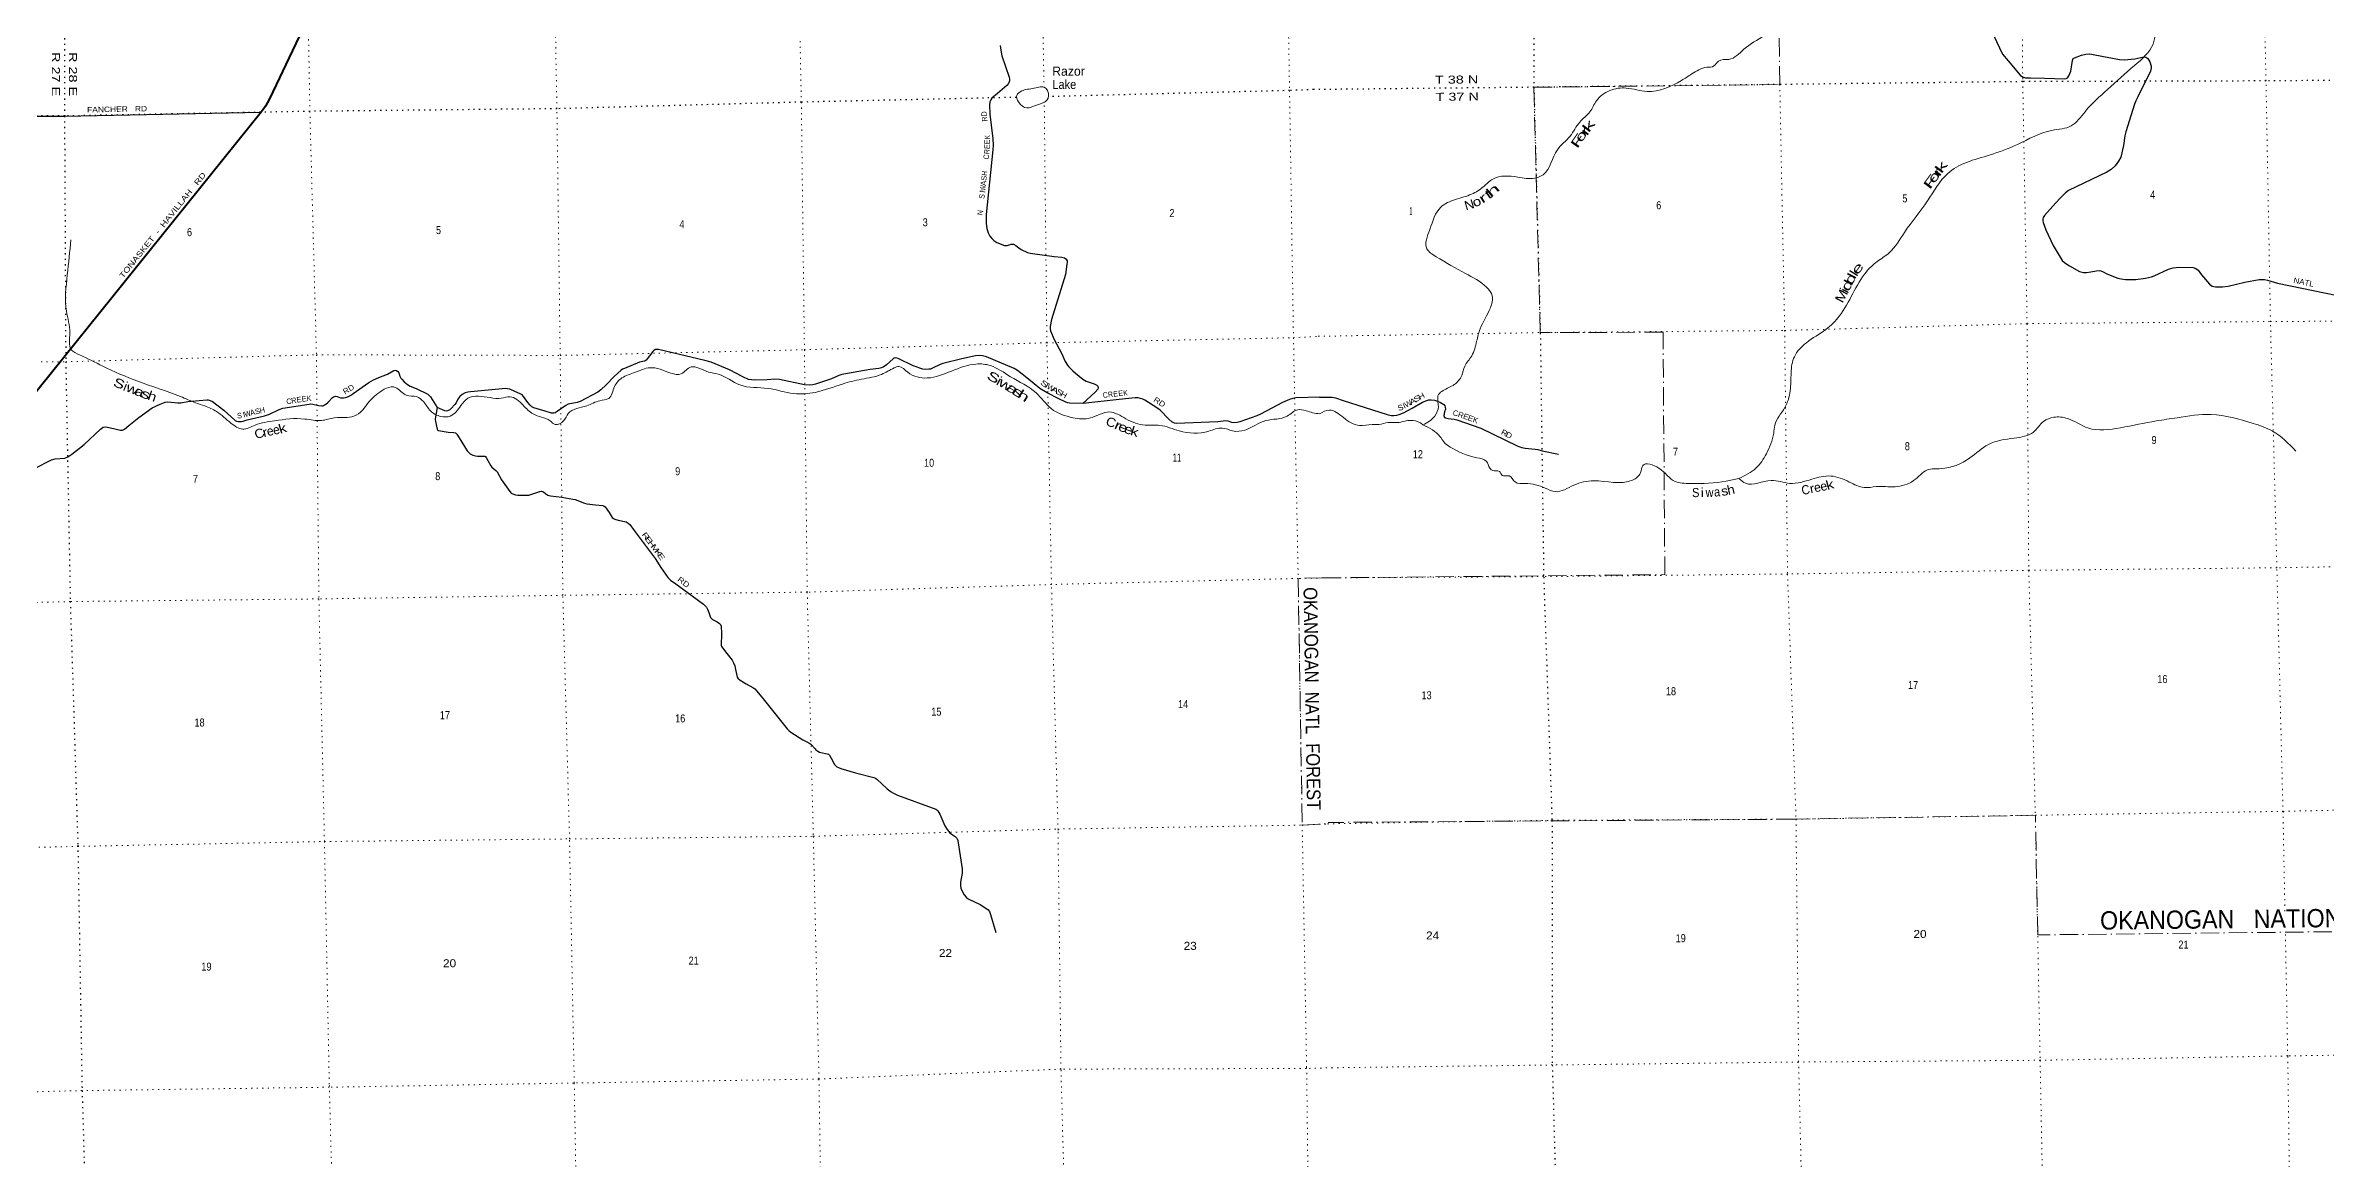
# Model space of a CAD drawing. Header units: feet. Extents: x 242557 to 489137, y 368785 to 557307.
# Drawn here: x 398559 to 448421, y 437158 to 461478 of the extents above; entities that cross this region are included whole.
import ezdxf
from ezdxf.enums import TextEntityAlignment as Align

# ---------------------------------------------------------------- set-up
doc = ezdxf.new("R2010")
doc.units = ezdxf.units.FT
doc.header["$LTSCALE"] = 80
doc.linetypes.add('DOT_DASHED', pattern=[7.7, 5, -1.2, 0.3, -1.2])
doc.linetypes.add('DOTTED', pattern=[1.5, 0.3, -1.2])
for name, color, linetype, lineweight in [('26', 7, 'Continuous', 40), ('27', 7, 'Continuous', 25), ('29', 7, 'Continuous', 25), ('30', 7, 'Continuous', 35), ('39', 7, 'Continuous', 13), ('41', 7, 'Continuous', 13), ('44', 7, 'DOT_DASHED', 13), ('6', 7, 'DOTTED', 25), ('7', 7, 'DOTTED', 13)]:
    doc.layers.add(name, color=color, linetype=linetype, lineweight=lineweight)

msp = doc.modelspace()

# ---------------------------------------------------------------- linework, layer by layer
at = {"layer": '26'}
msp.add_lwpolyline([(404818.62, 463185.26), (403458.33, 460314.48), (403367.74, 460156.9), (403316.71, 460083.27), (403271.99, 460023.61), (397880.5, 453318.91), (397819.63, 453247.74), (397746.54, 453176.15), (395987.24, 451923.6)], dxfattribs=at)
at = {"layer": '29'}
for points in [[(440922.7, 463875.15), (441090.32, 463358.88), (441102.62, 463309.66), (441102.62, 463252.23), (441076.97, 463139.48), (440867.92, 462554.59), (440856.66, 462481.05), (440870.67, 462400.77), (440974.55, 462110.03), (441361.82, 461288.51), (441485.28, 461142.08), (441746.22, 460832.04), (441795.6, 460794.28), (441861, 460774.61), (441971.23, 460770.78), (442279.17, 460763.36)], [(419438.18, 461481.31), (419450.77, 461380.01), (419476.42, 461257.61), (419629.75, 460792.07), (419637.78, 460745.25), (419637.78, 460707.35), (419616.48, 460652.88), (419578.69, 460606.4), (419380.48, 460428.8), (419256.7, 460330.76), (419229.85, 460293.02), (419211.72, 460247.86), (419201.65, 460180.87), (419213.29, 459980.73), (419279.64, 459442.76), (419285.11, 459300.46), (419279.57, 459202.98), (419127.64, 457789.45), (419131.22, 457589.09), (419145.47, 457480.26), (419173.16, 457383.71), (419207.01, 457316.83), (419254.35, 457262.35), (419299.32, 457219.72), (419366.14, 457178.45), (419531.29, 457113.14), (419559.69, 457108.4), (419588.94, 457107.67), (419675.67, 457136.82), (419699.34, 457141.56), (419729.41, 457135.85), (419777.45, 457113.14), (419841.53, 457059.98), (419898.17, 457023.13), (420036.69, 456958.05), (420089.89, 456942.6), (420618.32, 456866.81), (420781.66, 456855.12), (420844.96, 456841.95), (420873, 456815.13), (420899.4, 456773.26), (420901.77, 456747.21), (420897.21, 456700.38), (420863.02, 456472.64), (420562.36, 455492.39), (420532.52, 455342.67), (420532.52, 455295.3), (420540.61, 455244.75), (420620.54, 455054.59), (420774.86, 454759.17), (420856.76, 454571.1), (420906.51, 454493.56), (420932.54, 454462.77), (421025.44, 454373.27), (421081.66, 454323.03), (421242.62, 454188.02), (421319.5, 454146.51), (421493.77, 454086.53), (421550.33, 454055.38), (421569.26, 454038.8), (421579.69, 454011.96), (421581.1, 453998.54), (421569.26, 453972.48), (421513.21, 453900.78), (421245.74, 453654.45)], [(442279.17, 460763.36), (442714.68, 460752.86), (442754.66, 460762.31), (442779.26, 460774.61), (442810.25, 460814.22), (442850.6, 460922.66), (442886.8, 461150.45), (442902.24, 461193.02), (442936.04, 461212.55), (443084.05, 461269.29), (443180.99, 461291.47), (443267.08, 461295.57), (443379.92, 461279.5), (443918.87, 461172.51), (444016.34, 461165.47), (444249.51, 461190.14), (444450.07, 461236.18), (444496.89, 461227.88), (444533.78, 461199.17), (444580.93, 461126.4), (444611.67, 461030.99), (444611.67, 460985.86), (444592.71, 460918.17), (444320.79, 460357.85), (444275.52, 460274.17), (444245.04, 460201.87), (444054.16, 459593.23), (444031.94, 459505.49), (444003.43, 459298.16), (443949.62, 459041.54), (443898.39, 458955.37), (443824.6, 458852.82), (443734.42, 458770.78), (443639.35, 458711), (442803.87, 458309.3), (442739.17, 458258.87), (442612.44, 458137.92), (442461.92, 457970.38)], [(398305.3, 459936.38), (398972.67, 459939.73), (403272.95, 460021.9)], [(442461.92, 457970.38), (442274.79, 457762.08), (442246.36, 457718.61), (442238.16, 457689.9), (442238.16, 457657.08), (442245.19, 457615.47), (442306.57, 457449.1), (442469.7, 457111.41), (442666.97, 456778.7), (442721.89, 456727.98), (442824.37, 456662.35), (443045.74, 456543.39), (443132.78, 456520.24), (443197.41, 456518.78), (443291.66, 456532.73), (443410.58, 456555.7), (443472.07, 456559.8), (443510.81, 456552.97), (443558.15, 456531.08), (443640.87, 456487.71), (443884.23, 456393.2), (443951.69, 456381.36), (444050.08, 456369.06), (444277.4, 456367.62), (444484.6, 456393.67), (444615.78, 456422.38), (444676.81, 456443.45), (444992.35, 456591.89), (445091.31, 456623.38), (445219.19, 456632.59), (445529.94, 456627.48), (445590.18, 456608.42), (445640.62, 456568), (445713.45, 456472.11), (445884.36, 456262.19), (445943.97, 456223.43), (446020.28, 456207.23), (446173.53, 456202.92), (446291.91, 456220.81), (446656.92, 456305.82), (446968.8, 456362.9), (447038.49, 456367), (447090.88, 456364.39), (447157.37, 456350.59), (447374.17, 456289.2), (449464.31, 455854.93)], [(421245.74, 453654.45), (420949.51, 453664.49), (420911.15, 453673.98), (420861.45, 453690.56), (420722.33, 453755.4), (420466.16, 453887.14), (420307.35, 453986.92), (420056.07, 454186.51), (419817.6, 454376.24), (419743.71, 454422.89), (419137.04, 454675.43), (419048.32, 454700.72), (418989.15, 454705.46), (418899.04, 454695.17), (418600.1, 454632.24), (418184.37, 454531.37), (418120.97, 454509.65), (417957.32, 454426.16), (417914.54, 454409.39), (417879.03, 454403.47), (417796.69, 454399.44), (417741.75, 454408.21), (417533.38, 454483.28), (417204.44, 454640.32), (417175.96, 454649.57), (417138.17, 454653.34), (417114.5, 454647.43), (417095.66, 454635.2), (416951, 454503.63), (416880.17, 454452.02), (416844.66, 454435.44), (416785.34, 454420.08), (416592.36, 454400.57), (415972, 454292.31), (415904.97, 454270.81), (415748.14, 454197.02), (415395.86, 454075.92), (415336.9, 454062.38), (415272.99, 454057.65), (415156.37, 454067.27), (414607.87, 454179.63), (414507.76, 454187.04), (414342.88, 454172.35), (414055, 454166.42), (413994.82, 454170.15), (413933.28, 454183.18), (413806, 454238.51), (413515.26, 454392.46), (413114.3, 454557.4), (412973.86, 454598.21), (411960.62, 454837.49), (411923.72, 454839.26), (411897.68, 454834.52), (411862.18, 454817.94), (411838.52, 454795.64), (411763.73, 454698.4), (411691.76, 454602.4), (411675.19, 454588.19), (411655.05, 454582.01), (411550.74, 454558.87), (411218.36, 454423.58), (411178.12, 454403.45), (411147.1, 454381.67), (410994.46, 454245.84), (410818.46, 454064.81), (410702.36, 453958.16), (410634.01, 453905.82), (410252.63, 453703.54), (410184.95, 453678.76), (409989.9, 453639.59), (409938.38, 453615.25), (409749.39, 453484.48), (409703.49, 453454.85), (409673.56, 453445.94), (409620.65, 453447.74), (409485.52, 453487.32), (409234.47, 453561.37), (409194.6, 453585.12), (409156.72, 453618.28), (409105.49, 453679.3), (408988.67, 453835), (408969.73, 453855.13), (408940.94, 453871.17), (408819.23, 453920.45), (408711.73, 453967.63), (408664.39, 453979.48), (408622.78, 453981.84), (407850.66, 453913.92), (407790.97, 453904.87), (407736.53, 453888.29), (407672.52, 453852.3), (407620.55, 453810.12), (407575.7, 453748.38), (407537.07, 453673.18), (407509.29, 453633.15), (407428.82, 453547.22), (407396.51, 453520.69), (407345.98, 453495.11), (407317.57, 453490.37), (407290.22, 453495.48), (407119.8, 453565.69)], [(398314.7, 452232.91), (398685.22, 452424.53), (398765.99, 452447.87), (398977.17, 452463.83), (399045, 452490.85), (399132.69, 452551.15), (399400.77, 452763.08), (399761.29, 453099.05), (399821.37, 453139.82), (399873.44, 453144.56), (399978.36, 453123.27), (400198.78, 453072.67), (400237.96, 453073.5), (400285.29, 453097.19), (400378.24, 453172.8), (400596.55, 453352.98), (400888.89, 453559.5), (401061.66, 453644.31), (401175.28, 453682.21), (401230.93, 453690.44), (401448.76, 453672.17), (401516.12, 453672.74), (401667.73, 453702.52), (401921.14, 453721.67), (402084.2, 453739.06), (402117.33, 453734.32), (402158.73, 453724.19), (402212.01, 453701.16), (402456.6, 453509.69), (402704.34, 453281.93), (402737.02, 453268.29), (402779.24, 453261.44), (402841.63, 453262.98), (402880.49, 453270.34), (402967.87, 453299.06), (403342.88, 453388.39), (403452.31, 453424.04), (403668.73, 453522.94), (403750.54, 453551.94), (404323.35, 453644.32), (404356.25, 453646.7), (404401.67, 453642.42), (404531.08, 453613.6), (404593.18, 453606.42), (404615.52, 453608.25), (404639.81, 453614.58), (404661.64, 453624.66), (404678.04, 453634.92), (404737.21, 453686.12), (404834.62, 453791.16), (404856.36, 453803.1), (404881.98, 453811.62), (404907.6, 453814.38), (404934.03, 453810.11), (405008.03, 453783.61), (405035.61, 453779.41), (405076.05, 453781.69), (405117.69, 453788.74), (405142.32, 453795.9), (405181.23, 453812.33), (405247.86, 453848.05), (405283.71, 453871.81), (405627.69, 454117.74), (405734.07, 454174.86), (405845.32, 454222.97), (406039.3, 454299.21), (406172.87, 454375.79), (406205.09, 454384.49), (406235.86, 454380.93), (406265.89, 454354.07), (406287.94, 454330.01), (406309.94, 454256.07), (406330.54, 454209.22), (406347.11, 454185.53), (406402.84, 454129.04), (406477.29, 454069.47), (406533.4, 454035.45), (406665.26, 453982.4), (406915.19, 453862.23), (406949.92, 453830.3), (406979.1, 453800.65), (407119.8, 453565.69)], [(426419.05, 453793.4), (425903.68, 453779.15), (425839.22, 453768.74), (425765.33, 453744.96), (425613.47, 453677.99), (425129.12, 453421.75), (425048.78, 453384.97), (424677.03, 453255.95), (424620.22, 453244.11), (424543.92, 453237.37), (424504.24, 453244.11), (424423.76, 453272.53), (424372.06, 453275.14), (424195.18, 453256.08), (423291.6, 453218.95), (423249.73, 453227.52), (423192.92, 453257.12), (423122.75, 453313.5), (422933.91, 453512.8), (422866.27, 453565.03), (422603.76, 453730.46), (422553.84, 453753.33), (422506.49, 453768.72), (422454.43, 453777.02), (422387.44, 453777.13), (422037.56, 453747.21), (421245.74, 453654.45)], [(426419.05, 453793.4), (426699.57, 453793.97), (426773.36, 453781.66), (426936.13, 453720.3), (427899.01, 453413.97), (427986.76, 453396.07), (428044.15, 453396.07), (428113.84, 453404.28), (428160.57, 453414.74), (428257.32, 453451.45), (428449.95, 453557.72), (428675.19, 453684.87), (428765.63, 453722.18), (428814.83, 453733.47), (428859.92, 453738.59), (428933.71, 453730.39), (429002.79, 453707.57), (429064.88, 453681.16), (429138.67, 453631.94), (429161.23, 453606.31), (429171.98, 453576.57), (429173.53, 453534.53), (429155.6, 453473.07), (429142.78, 453395.06), (429146.88, 453370.45), (429157.59, 453353.87), (429179.68, 453339.68), (429234.49, 453327.58), (429369.55, 453312.92), (429421.54, 453300.71), (429952.36, 453113.89), (430741.54, 452732.6), (430782.53, 452714.14), (430844.66, 452696.58), (430919.86, 452681.33), (431137, 452661.77), (431194.51, 452650.56), (431288.58, 452621.27), (431645.92, 452549.75)], [(407119.8, 453565.69), (407077.95, 453320.42), (407077.95, 453304.01), (407082.92, 453262.96), (407120.99, 453094.81), (407131.24, 453078.41), (407152.9, 453066.46), (407363, 453029.74), (407489.92, 453023.02), (407522.42, 453011.87), (407551.41, 452986.11), (407604.82, 452908.86), (407780.98, 452621.02), (407805.57, 452590.27), (407844.52, 452558.47), (407899.85, 452530.79), (407959.29, 452512.33), (408002.71, 452506.78), (408161.84, 452505.1), (408178.6, 452497.97), (408192.95, 452479.52), (408227.99, 452409.74), (408297.49, 452294.92), (408319.13, 452268.49), (408409.15, 452189.98), (408432.76, 452159.56), (408533.61, 451986.88), (408713.41, 451730.64), (408744.31, 451699.11), (408791.46, 451672.45), (408836.55, 451660.15), (408887.93, 451656.49), (409125.54, 451656.04), (409171.75, 451664.34), (409369.45, 451731.93), (409394.05, 451738.08), (409420.19, 451736), (409447.34, 451723.73), (409496.53, 451680.66), (409542.45, 451656.36), (409601.06, 451639.64), (409849.39, 451610.17), (410088.88, 451568.88), (410142.39, 451555.5), (410343.18, 451476.01), (410396.32, 451460.18), (410589.07, 451443.63)], [(410589.07, 451443.63), (410742.71, 451430.44), (410777.3, 451413.09), (410800.1, 451395.57), (410884.51, 451274.31), (410951.78, 451167.91), (410977.48, 451143.23), (411009.17, 451128.94), (411084.92, 451103.68), (411253.07, 451069.46), (411279.73, 451058.19), (411301.5, 451042.85), (411337.11, 451014.09), (411431.24, 450882.42), (411891.31, 450269.44), (412013.7, 450070.34), (412170.59, 449855.98), (412226.65, 449792.74), (412340.27, 449714.88), (412946.36, 449269.96), (413011.66, 449203.08), (413038.31, 449160.01), (413066.36, 449091.04), (413103.89, 448982.6), (413120.29, 448954.91), (413141.65, 448935.18), (413243.28, 448883.31), (413300.66, 448847.24), (413319.11, 448827.75), (413333.62, 448786.59), (413342.52, 448626.87), (413335.51, 448369.36), (413345.69, 448337.4), (413428.12, 448232.36), (413575.32, 448043.26), (413603.64, 447990.17), (413630.66, 447924.3), (413650.64, 447839.6), (413675.06, 447712.71), (413686, 447676.13), (413700.34, 447653.57), (413747.36, 447611.44), (413877.67, 447532.02), (414030.16, 447451.19), (414067.23, 447420.79), (414223.28, 447237.84), (414776.42, 446547.08), (414818.41, 446505.08), (414856.35, 446475.29), (415118, 446306.82), (415253.98, 446240.46), (415296.91, 446212.55), (415387.44, 446105.71), (415407.71, 446084.59), (415448.7, 446055.87), (415481.49, 446037.41), (415513.65, 446030.23), (415649.09, 446001.57), (415682.36, 445990.24), (415702.85, 445967.68), (415739.47, 445902.83), (415812.39, 445767.15), (415834.03, 445743.1), (415866.83, 445718.49), (415903.72, 445700.03), (415954.96, 445677.94), (416272.79, 445585.49), (416672.34, 445479.56), (416711.28, 445465.2), (416736.43, 445448.46), (416963.85, 445232.01), (417051.52, 445167.81), (417100.71, 445137.04), (417187.76, 445098.48), (418027.01, 444791.62), (418051.75, 444776.07), (418074.3, 444753.51), (418115.56, 444682.7), (418224.86, 444426.53), (418275.17, 444346.39), (418334.3, 444275.67), (418363.3, 444250), (418452.61, 444191.87), (418486.28, 444159.76), (418498.58, 444141.3), (418512.61, 444102.41), (418535.31, 443959.27), (418603.11, 443487.04), (418601.81, 443394.13), (418569.13, 443194.79), (418566.22, 443117.87), (418574.42, 443065.57), (418594.49, 443015.28), (418652.3, 442916.87), (418689.2, 442870.72), (418736.72, 442832.92), (418996.8, 442704.44), (419163.85, 442597.69), (419201.61, 442554.87), (419226.22, 442488.04), (419343.96, 442098.47)]]:
    msp.add_lwpolyline(points, dxfattribs=at)
at = {"layer": '39'}
for points in [[(438928.09, 463833.46), (438724.35, 463534.03), (438602.03, 463368.4), (438451.27, 462976.12), (438344.61, 462600.74), (438195.45, 462232.72), (438059.83, 462137.55), (437611.63, 462148.18), (437248.64, 462012.83), (436730.64, 461854.68), (436440.46, 461829.6), (436156.15, 461695.57), (435703.1, 461397.16), (435369.79, 461177.49), (435148.41, 461141.46), (435047.32, 461032.73), (434894.44, 461003.9), (434561.88, 460858.97), (434340.26, 460717.92), (433587.58, 460475.04), (433130.21, 460550.14), (432769.85, 460497.63), (432477, 460272.58), (432335.81, 460029.9), (432111.55, 459806.02), (431902.79, 459501.61), (431623.27, 459204.1), (431309.67, 458655.61), (431127.3, 458579.84), (430755.56, 458603.88), (430211.37, 458562.41), (430012.28, 458401.54), (429746.75, 458231.48), (429397.54, 458116.56), (429071.49, 457945.48), (428833.49, 457460.87), (428765.95, 457039.7), (428970.72, 456865.44), (429610.63, 456498.59), (430075.9, 456195.44), (430200.16, 456007.71), (430158.17, 455746.5), (429931.87, 455286.32), (429857.73, 455016.49), (429750.12, 454697.64), (429598.57, 454470.94), (429531.34, 454269.89), (429369.25, 454069.26), (429123.21, 453939.92), (429023.77, 453853.43), (429020.18, 453588.83), (428940.95, 453381.52), (428823.8, 453268.48), (428683.44, 453188.27)], [(435589.58, 452017.28), (435967.17, 452243.75), (436193.92, 452558.55), (436353.82, 453007.52), (436377.04, 453185.61), (436598.59, 453568.99), (436715.54, 453932.42), (436735.06, 454328.55), (436805.84, 454677.07), (437069.05, 454984.41), (437494, 455274.27), (437793.72, 455570.11), (438382.77, 456537.21), (438615.17, 456757.19), (438880.32, 456949.46), (439213.79, 457397.31), (439720.81, 458084.36), (440160.7, 458683.44), (440570.33, 458924.58), (441086.21, 459088.76), (441683.71, 459318.93), (442439.37, 459624.45), (442863.5, 459724.49), (443162.99, 460034.45), (443655.27, 460519.31), (444243.77, 461042.14), (444651.59, 461509.42), (444727.98, 462003.43), (444771.37, 462301.01), (444679.35, 462729.59), (444518.56, 463643.68), (444366.17, 463940.73)], [(420182.51, 460547.89), (420420.91, 460554.79), (420481.8, 460476.18), (420462.24, 460292.2), (420385.66, 460233.32), (420210.09, 460172.08), (420022.37, 460114.83), (419838.03, 460249.59), (419799.15, 460390.92), (419909.94, 460488.32), (420031.05, 460523.1), (420182.51, 460547.89)], [(399113.45, 457236.12), (399034.05, 456470), (399015.05, 455671.82), (399090.24, 455200.88), (399119.82, 454831.14), (399298.02, 454720.61), (399808.07, 454473.82), (400575.02, 454141.03), (401509.69, 453808.83), (401839.52, 453672.56), (402039.8, 453602.53), (402298.86, 453480.16), (402612.92, 453228.64), (402869.99, 453098.18), (403140.46, 453181.99), (403568.47, 453280.51), (404229.07, 453317.19), (404590.87, 453284.1), (404873.54, 453343.71), (405154.38, 453350.76), (405348.19, 453397.92), (405690.42, 453758.87), (405823.38, 453874.53), (406210.86, 454007.26), (406445.85, 453836.3), (406674.27, 453806.79), (406822.16, 453698.17), (406978.44, 453496.62), (407205.18, 453372.12), (407409.23, 453380.92), (407640.79, 453610.11), (407795.82, 453770.31), (408278.69, 453784.14), (408525.24, 453772.88), (408717.08, 453803.87), (409000.6, 453620.96), (409221.52, 453427.72), (409591.81, 453275.42), (409707.26, 453197.01), (409886.82, 453274.44), (409989.3, 453438.5), (410394.84, 453607.67), (410679.36, 453717.81), (410875.17, 453769.02), (411003.59, 454028.16), (411162.56, 454214.65), (411457.13, 454338.97), (411776.03, 454439.12), (412231.07, 454321.48), (412459.45, 454304.1), (412675.12, 454456.43), (412848.99, 454428.75), (413057.4, 454344.6), (413271.74, 454298.87), (413743.36, 454062.05), (414359.9, 453985.4), (414920, 453872.17), (415390.69, 453900.1), (415988.15, 454082.07), (416402, 454186.6), (416844.13, 454293.25), (417116.42, 454433.66), (417221.38, 454464.34), (417415.79, 454339.72), (417842.57, 454213.9), (418373.45, 454365.32), (418906.35, 454518.77), (419223.69, 454485.53), (419658.96, 454242.52), (420223.95, 453886.79), (420554.49, 453544.38), (421028, 453345.97), (421411.93, 453341.25), (421823.67, 453472.05), (422187.89, 453321.75), (422606.64, 453181.76), (422931.96, 453178.86), (423352.67, 453057.06), (423997.25, 453051.24), (424294.04, 453118.98), (424520.56, 453057.12), (424787.21, 453074.23), (425249.2, 453282), (425711.56, 453380.63), (425945.47, 453518.88), (426125.37, 453497.28), (426271, 453455.36), (426426.2, 453430.05)], [(426426.2, 453430.05), (426636.02, 453514.37), (426943.58, 453347.9), (427295.62, 453176.12), (427569.74, 453196.89), (427719.03, 453199.4), (427924.21, 453239.21), (428119.98, 453238.46), (428284.94, 453269.51), (428423.88, 453288), (428606.28, 453242.61), (428681.85, 453189.36)], [(435589.58, 452017.28), (435736.66, 451912.73), (436298.63, 451976.71), (436707.41, 451910.89), (437188.2, 452001.78), (437600.74, 452071.33), (438008.63, 451938.86), (438333.56, 451819.12), (438593.55, 451839.66), (439009.3, 451838.58), (439414.72, 451970.6), (439715.47, 452205.87), (440013.7, 452233.11), (440645.43, 452467.89), (441050.13, 452761.45), (441614.88, 452900.2), (442038.46, 453032.53), (442256.52, 453264.39), (442479, 453354.97), (442782.18, 453327.76), (443227.65, 453121.21), (443935.92, 453127.07), (444724.5, 453275.64), (445175.38, 453345.83), (445920.88, 453416.95), (446838.39, 453222.38), (447265.05, 453053.87), (447772.93, 452618.16)], [(428681.85, 453189.36), (429059.58, 452931.18), (429140.21, 452817.43), (429281.38, 452704.7), (429858.46, 452472.09), (430071.74, 452390.87), (430144.86, 452244.69), (430214.41, 452189.32), (430353.93, 452173.49), (430415.96, 452085.68), (430567.55, 452072.08), (430698.93, 451941.01), (430921.51, 451906.39), (431359.15, 451804.71), (431574.35, 451729.58), (431985.65, 451871.8), (432415.9, 451967.89), (433269.29, 451984.28), (433440.2, 452140.63), (433491.94, 452303.05), (433842.11, 452242.3), (434188, 451957.34), (434529.89, 451908.57), (435318.14, 451958.19), (435589.58, 452017.28)], [(440428.59, 429297.26), (440589.43, 429450.14), (440600.24, 429646.2), (440682.1, 429817.2), (440917.64, 429970.6), (441221.1, 430046.39), (441331.31, 429973.52), (441435.37, 430025.76), (441570.58, 430026.02), (441759.88, 430049.4), (442015.91, 430184.97), (442207.51, 430311.37), (442357.08, 430297.74), (442368.91, 430433.23), (442592.86, 430675.29), (442692.98, 430840.54), (442779.73, 431080.29), (442929.27, 431187.81), (442991.58, 431322.14), (442994.14, 431528.16), (443051.9, 431692.7), (443131.71, 431746.55), (443389.27, 431672.13), (443735.71, 431593.15), (443896.57, 431509.02), (444101.95, 431655.86), (444214.83, 431782.96), (444272.07, 431858.64), (444404.58, 431899.24), (444561.88, 431905.92), (444692.64, 432049.48), (445357.27, 432367.61), (445561.9, 432439.72), (445785.64, 432693.88), (445919.28, 432906.15), (446251.59, 433065.21), (446508.78, 433251.29), (446574.09, 433565.39), (446521.66, 433919.92), (446518.14, 434127.85), (446513.66, 434392.31), (446344.59, 434603.52), (446280, 434961.88), (446484.66, 435151.11), (447009.05, 435170.03), (447272.9, 435200.73), (447521.47, 435180.68), (447716.97, 435196.09), (447955.38, 435299.05), (448159.43, 435405.47), (448268.51, 435518.37), (448290.71, 435637.89), (448438.16, 435749.42), (448455.53, 435796.16), (448520.67, 436001.21), (448717.94, 436269.07), (449118.44, 436572.66), (449390.33, 436724.65), (449718.44, 436774.6), (450049.73, 436755.94), (450193.49, 436728.07), (450313.18, 436810.86), (450440.11, 436823.09), (450471.88, 436973.06), (450556.37, 437226.91), (450752.79, 437426.09), (450875.93, 437662.41), (451165.91, 437818.75), (451759.69, 437792.39), (452054.97, 437754.96), (453132.03, 437791.26), (453950.44, 437847.44), (454248.87, 437981.71), (454261.9, 438165.69), (454314.58, 438335.64), (454612.94, 438489.55), (455032.51, 438685.44), (455396.78, 438839.07), (455577.2, 439029.91), (455709.67, 439072.53), (455829.56, 439143.2), (455792.94, 439279.9), (455667.64, 439409.05), (455605.58, 439618.02), (455747.49, 439699.17), (456055.93, 439837.64), (456366.02, 439998.35), (456555.06, 440157.03), (456663.63, 440181.07), (456862.34, 440125.85), (456978.19, 440196.46)]]:
    msp.add_spline(points, degree=3, dxfattribs=at)
at = {"layer": '44'}
for points in [[(426492.22, 449845.09), (433973.81, 449915.76), (433934.19, 455214.14), (431247.78, 455205.61), (431109.22, 460567.76), (436487.64, 460628.09), (436450.01, 463786.47)], [(456849.7, 455548.01), (455255.99, 455515.32), (455358.57, 450193.26), (452721.09, 450164.56), (452821.11, 444872.42), (452870.36, 442157.46), (442128.96, 442042.93), (442077, 444657.05), (436842.25, 444572.92), (436807.25, 444571.38), (426611.76, 444500.26)], [(426492.22, 449845.09), (425954.29, 449832.6), (426041.82, 444440.85), (426595.51, 444467.68)]]:
    msp.add_lwpolyline(points, dxfattribs=at)
at = {"layer": '6'}
for points in [[(431107.88, 463681.76), (431109.22, 460567.76), (431249.94, 455197.56), (431323.5, 449860.56), (431505.6, 444547.66), (431512.77, 439199.41), (431656.44, 433891.9), (431716.54, 428516.28)], [(398967.73, 463079.02), (398972.67, 459939.73), (398999.51, 454567.98), (399098.62, 449327.86), (399264.71, 444005.11), (399356.18, 438639.65), (399512.2, 433306.76), (399642.05, 427943.47)], [(456741.86, 460774.5), (452478.71, 460746), (447122.13, 460706.24), (441795.39, 460691.25), (436487.64, 460628.09), (431109.22, 460567.76), (426289.56, 460516.85)], [(419791.65, 460347.22), (415087.69, 460242.98), (409741.76, 460098.87), (404338.95, 460041.47), (398972.67, 459939.73), (395843.39, 459967.09)], [(426289.56, 460516.85), (425765.52, 460496.79), (420508.92, 460363.47)]]:
    msp.add_lwpolyline(points, dxfattribs=at)
at = {"layer": '7'}
msp.add_line((420395.84, 460555.8), (420343.17, 463474.69), dxfattribs=at)
for points in [[(436450.01, 463786.47), (436487.64, 460628.09), (436594.13, 455253.27), (436657.37, 449930.23), (436842.25, 444572.92), (436898.98, 439276.04), (437027.53, 433909.68), (437090.86, 428580.58)], [(441773.1, 463892.11), (441801.27, 460701.46), (441896.39, 455401.2), (441932.56, 450008.99), (442077, 444657.05), (442181.13, 439302.39), (442286.55, 433990.18), (442420.49, 428662.3)], [(447535.75, 442560.19), (447493.58, 444728.15), (447359.47, 450066.12), (447218.68, 455440.36), (447122.13, 460706.24), (447043.07, 463997.93)], [(410314.08, 428122.48), (410214.49, 433498.01), (410121.2, 438806.87), (410017.72, 444139.94), (409871.83, 449464.79), (409813.07, 454721.22), (409741.76, 460098.87), (409683.38, 463274.79)], [(415024.08, 463374.3), (415087.69, 460242.98), (415155.08, 454830.96), (415216, 449534.11), (415349.81, 444197.1), (415473.39, 438892.39), (415550.62, 433555.18), (415668.31, 428203.96)], [(425713.78, 463577.35), (425765.52, 460496.79), (425851.06, 455094.94), (425954.29, 449832.6), (426041.77, 444452.98), (426139.1, 439146.16), (426204.48, 433730.08), (426363.94, 428372.84)], [(404283.95, 463175.49), (404338.95, 460041.47), (404482.81, 454720.66), (404535.78, 449385.39), (404657.34, 444082.69), (404764.86, 438751.65), (404904.98, 433341.9), (405002.28, 428043.16)], [(420473.45, 454190.28), (420458.55, 454983), (420400.72, 460237.51)], [(426393.4, 455125.1), (431247.78, 455205.61), (436594.13, 455253.27), (441896.39, 455401.2), (447216.52, 455448.4), (452557.21, 455473.74), (456849.7, 455548.01)], [(395940.01, 454564.85), (398999.51, 454567.98), (404482.81, 454720.66), (409813.12, 454707.07), (415155.08, 454830.96), (420458.55, 454983), (425851.06, 455094.94), (426393.4, 455125.1)], [(421024.74, 428234.93), (420912.82, 433669.03), (420766.53, 439109.07), (420701.82, 444333.15), (420557.81, 449700.44), (420478.45, 453923.98)], [(426492.22, 449845.09), (425954.29, 449832.6), (420557.81, 449700.44), (415216, 449534.11), (409871.83, 449464.79), (404535.78, 449385.39), (399098.62, 449327.86), (396035.14, 449246.05)], [(456959.92, 450207.26), (452721.09, 450164.56), (447359.47, 450066.12), (441934.55, 450011.05), (436657.37, 449930.23), (431323.29, 449872.68), (426492.22, 449845.09)], [(426598.6, 444470.57), (431505.6, 444547.66), (436842.25, 444572.92), (442077, 444657.05), (447497.37, 444742.35), (452822.3, 444862.38), (457068.83, 444929.51)], [(396130.69, 443902.76), (399264.81, 443976.82), (404657.34, 444082.69), (410017.72, 444139.94), (415349.81, 444197.1), (420701.75, 444355.38), (426041.82, 444440.85), (426598.6, 444470.57)], [(447729.63, 428761.86), (447672.49, 434082.98), (447597.47, 439387.62), (447544.29, 442121.37)], [(455802.98, 439522.94), (452935.09, 439473.52), (447593.26, 439397.65), (442185.17, 439302.46), (436895.15, 439263.85), (431512.77, 439199.41), (426701.2, 439138.97)], [(426701.2, 439138.97), (426129.08, 439123.89), (420766.53, 439109.07), (415473.39, 438892.39), (410107.06, 438804.8), (404760.95, 438713.23), (399356.18, 438639.65), (396226.17, 438563.34)]]:
    msp.add_lwpolyline(points, dxfattribs=at)

# ---------------------------------------------------------------- texts
at = {"layer": '27', "width": 1.3}
msp.add_text('TONASKET  -  HAVILLAH   RD', height=120, rotation=51.196, dxfattribs=at).set_placement((400253.16, 456381.18))
at = {"layer": '30'}
for s, rotation, width, p in [('FANCHER   RD', 1.203, 1.15, (400123.21, 460029.96)), ('D', 96.321, 0.75, (419142.79, 459993.65)), ('R', 96.321, 0.75, (419155.38, 459879.95)), ('E', 84.747, 0.8, (419209.59, 459264.9)), ('E', 88.203, 0.75, (419211.19, 459370.2)), ('K', 89.321, 0.65, (419214.24, 459478.47)), ('C', 83.865, 0.75, (419191.68, 459040.31)), ('R', 83.865, 0.75, (419203.91, 459154.05)), ('W', 83.865, 0.65, (419116.84, 458358.99)), ('A', 83.865, 0.85, (419128.08, 458466.18)), ('S', 83.865, 0.8, (419142.51, 458573.12)), ('H', 83.865, 0.7, (419152.37, 458679.91)), ('N', 83.865, 0.75, (419060.79, 457821.71)), ('S', 83.865, 0.8, (419095.37, 458174.73)), ('NATL', 348.263, 1.1, (447934.91, 456249.94)), ('C', 9.161, 0.8, (403889.85, 453645.31)), ('R', 9.161, 0.8, (403996.63, 453663.52)), ('E', 9.161, 0.85, (404111.13, 453681.66)), ('E', 9.161, 0.85, (404222.56, 453698.97)), ('K', 4.61, 0.75, (404325.03, 453711.2)), ('RD', 30.295, 1.1, (405214.75, 453916.15)), ('S', 321.54, 1.6, (420366.73, 454040.84)), ('W', 327.859, 1.1, (420512.94, 453949.82)), ('A', 329.785, 1.4, (420609.37, 453896.92)), ('S', 330.785, 1.3, (420703.68, 453847.63)), ('H', 331.785, 1.15, (420802.05, 453793.98)), ('C', 6.682, 0.75, (421741.84, 453783.05)), ('R', 6.682, 0.75, (421855.45, 453796.36)), ('E', 6.682, 0.8, (421968.59, 453809.61)), ('E', 4.888, 0.8, (422077.01, 453820.84)), ('K', 4.888, 0.75, (422182.49, 453829.86)), ('RD', 327.781, 1.15, (422890.58, 453636.56)), ('A', 28.885, 1.35, (428485.68, 453654.21)), ('S', 29.445, 1.35, (428582.45, 453713.31)), ('H', 29.445, 1.15, (428679.58, 453764.06)), ('S', 4.414, 0.8, (402803.42, 453332.31)), ('W', 13.399, 0.75, (402991.13, 453376.56)), ('H', 13.399, 0.85, (403310.69, 453453.95)), ('S', 22.778, 1.15, (428214.87, 453512.36)), ('C', 346.783, 0.9, (429383.75, 453387.19)), ('E', 340.611, 1.1, (429605.3, 453312.84)), ('E', 340.611, 1.1, (429707.85, 453276.74)), ('R', 334.213, 1.15, (430439.33, 452961.24)), ('D', 334.213, 1.15, (430538.23, 452911.48)), ('R', 306.89, 1.4, (411637.32, 450724.47)), ('E', 306.89, 1.55, (411705.7, 450633.35)), ('H', 306.89, 1.35, (411769.25, 450548.69)), ('M', 306.89, 1.35, (411840.75, 450453.42)), ('K', 306.89, 1.5, (411912.25, 450358.16)), ('E', 304.58, 1.45, (411973.86, 450277.46)), ('RD', 323.718, 1.2, (412477.27, 449703.72))]:
    msp.add_text(s, height=120, rotation=rotation, dxfattribs=dict(at, width=width)).set_placement(p, align=Align.CENTER)
for s, rotation, p in [('I', 83.865, (419109.42, 458279.7)), ('I', 327.859, (420432.69, 454001.23)), ('I', 12.95, (402912.43, 453354.91)), ('A', 13.399, (403097.71, 453403.31)), ('S', 13.399, (403206.27, 453428.1)), ('I', 24.778, (428297.45, 453553.01)), ('W', 28.885, (428385.01, 453602.38)), ('R', 340.611, (429493.75, 453350.64)), ('K', 340.611, (429813.85, 453237.5))]:
    msp.add_text(s, height=120, rotation=rotation, dxfattribs=at).set_placement(p, align=Align.CENTER)
at = {"layer": '41'}
msp.add_text('Razor', height=200, dxfattribs=at).set_placement((420574.13, 460820.11))
at = {"layer": '41', "width": 0.9}
msp.add_text('Lake', height=200, dxfattribs=at).set_placement((420578.89, 460530.28))
at = {"layer": '41'}
for s, rotation, width, p in [('k', 52.613, 1.95, (432385.48, 459664.2)), ('F', 55.04, 1.95, (432145.05, 459340.28)), ('o', 54.973, 1.65, (432216.31, 459446.07)), ('r', 54.126, 1.85, (432313.99, 459556.19)), ('r', 53.663, 1.9, (440023.47, 458666.84)), ('k', 53.663, 1.9, (440097.67, 458767.88)), ('t', 34.543, 1.55, (430166.98, 458143.83)), ('h', 40.812, 1.95, (430274.63, 458238.5)), ('F', 53.759, 2, (439862.24, 458446.47)), ('o', 53.663, 1.7, (439934.36, 458549.07)), ('N', 16.171, 1.1, (429724.6, 457905.23)), ('o', 22.57, 1.25, (429896.1, 457974.91)), ('r', 32.399, 1.75, (430046.89, 458062.47)), ('d', 62.507, 1.6, (438045.3, 456193.58)), ('d', 62.507, 1.6, (438119.45, 456336.07)), ('l', 58.252, 1.3, (438192.26, 456451.2)), ('e', 54.099, 1.7, (438264.07, 456552.32)), ('M', 61.754, 1.25, (437922.21, 455959.23)), ('i', 62.507, 1.2, (437987.52, 456082.53)), ('S', 330.82, 1.5, (419242.72, 454142.89)), ('i', 330.82, 1.25, (419365.74, 454062.6)), ('S', 337.215, 1.35, (400129.14, 454002.47)), ('i', 337.215, 1.05, (400268.25, 453940.51)), ('w', 337.215, 1.35, (400420.08, 453884.7)), ('a', 339.527, 1.3, (400578.24, 453819.6)), ('s', 339.527, 1.45, (400716.92, 453767.82)), ('h', 341.156, 1.25, (400861.41, 453718.85)), ('w', 329.261, 1.5, (419504.12, 453985.56)), ('a', 328.491, 1.65, (419649.26, 453896.59)), ('s', 328.491, 1.8, (419775.46, 453819.22)), ('h', 327.116, 1.65, (419896.01, 453741.58)), ('C', 340.733, 1.1, (421829.2, 453152.31)), ('r', 336.018, 1.45, (421971.66, 453090.29)), ('C', 18.631, 1.1, (403265.56, 452907.57)), ('r', 14.008, 1.15, (403381.2, 452932.86)), ('k', 16.382, 1.25, (403767.91, 453017.62)), ('e', 337.079, 1.3, (422086.33, 453044.36)), ('e', 340.274, 1.2, (422213.46, 452993.89)), ('k', 342.751, 1.3, (422349.32, 452947.53)), ('S', 0.771, 0.9, (434649.75, 451610.16)), ('w', 0.771, 0.9, (434952.56, 451613.91)), ('a', 3.908, 0.9, (435123.18, 451626.67)), ('s', 10.542, 1.15, (435297.23, 451647.94)), ('h', 12.281, 1.1, (435439.46, 451675.36)), ('C', 10.917, 0.95, (437071.99, 451673.83)), ('r', 10.917, 1.1, (437211.12, 451702.46)), ('k', 15.173, 1.25, (437607.5, 451785.95))]:
    msp.add_text(s, height=200, rotation=rotation, dxfattribs=dict(at, width=width)).set_placement(p, align=Align.CENTER)
for s, rotation, p in [('e', 11.922, (403490.28, 452958.89)), ('e', 11.922, (403624.46, 452986.21)), ('i', 0.771, (434794.5, 451611.98)), ('e', 12.018, (437331.09, 451729.1)), ('e', 11.936, (437467.28, 451754.35))]:
    msp.add_text(s, height=200, rotation=rotation, dxfattribs=at).set_placement(p, align=Align.CENTER)
at = {"layer": '44'}
for s, height, rotation, width, p in [('OKANOGAN  NATL  FOREST', 300, 270.92, 0.9, (426070.23, 449639.98)), ('OKANOGAN   NATIONAL   FOREST', 400, 0.611, 0.95, (443493.91, 442157.49))]:
    msp.add_text(s, height=height, rotation=rotation, dxfattribs=dict(at, width=width)).set_placement(p)
at = {"layer": '6', "width": 1.35}
for s, rotation, p in [('R 27 E', 270.09, (398695.47, 461338.15)), ('R 28 E', 270.09, (399070.47, 461338.8)), ('T 38 N', 0.605, (428946.02, 460643.51)), ('T 37 N', 0.605, (428959.44, 460270.04))]:
    msp.add_text(s, height=175, rotation=rotation, dxfattribs=at).set_placement(p)
at = {"layer": '7'}
for s, width, p in [('4', 0.85, (444587.8, 458132.75)), ('2', 0.85, (423136.8, 457730.21)), ('1', 0.4, (428387.11, 457774.63)), ('6', 0.85, (433784.95, 457902.43)), ('5', 0.85, (439167.5, 458052.04)), ('6', 0.85, (401651.02, 457313.75)), ('5', 0.85, (407096.3, 457359.18)), ('4', 0.85, (412420.03, 457486.86)), ('3', 0.85, (417742.09, 457530.02)), ('8', 0.85, (439221.23, 452635.59)), ('9', 0.85, (444618.13, 452770.18)), ('9', 0.85, (412327.77, 452088.61)), ('10', 0.85, (417772.1, 452273.84)), ('11', 0.65, (423211.19, 452388.62)), ('12', 0.85, (428461.84, 452461.48)), ('7', 0.85, (434151.86, 452514.57)), ('7', 0.85, (401781.17, 451921.87)), ('8', 0.85, (407080.72, 451981.22)), ('13', 0.85, (428651.38, 447191.86)), ('18', 0.85, (433997, 447281.94)), ('17', 0.85, (439292.1, 447416.47)), ('16', 0.85, (444745.33, 447545.92)), ('18', 0.85, (401815.73, 446596.93)), ('17', 0.85, (407181.8, 446757.27)), ('16', 0.85, (412328.45, 446686.45)), ('15', 0.85, (417928.96, 446833.48)), ('14', 0.85, (423327.35, 446997.98)), ('23', 1.1, (423449.85, 441715.86)), ('24', 1.1, (428751.69, 441942.2)), ('19', 0.85, (434210.45, 441883.43)), ('20', 1.1, (439411.04, 441975.63)), ('21', 0.85, (445206.27, 441743.3)), ('19', 0.85, (401965.69, 441261.99)), ('20', 1.1, (407251.25, 441335.15)), ('21', 0.85, (412621.73, 441392.45)), ('22', 1.1, (418096.89, 441559.24))]:
    msp.add_text(s, height=175, dxfattribs=dict(at, width=width)).set_placement(p)

doc.saveas('drawing.dxf')
